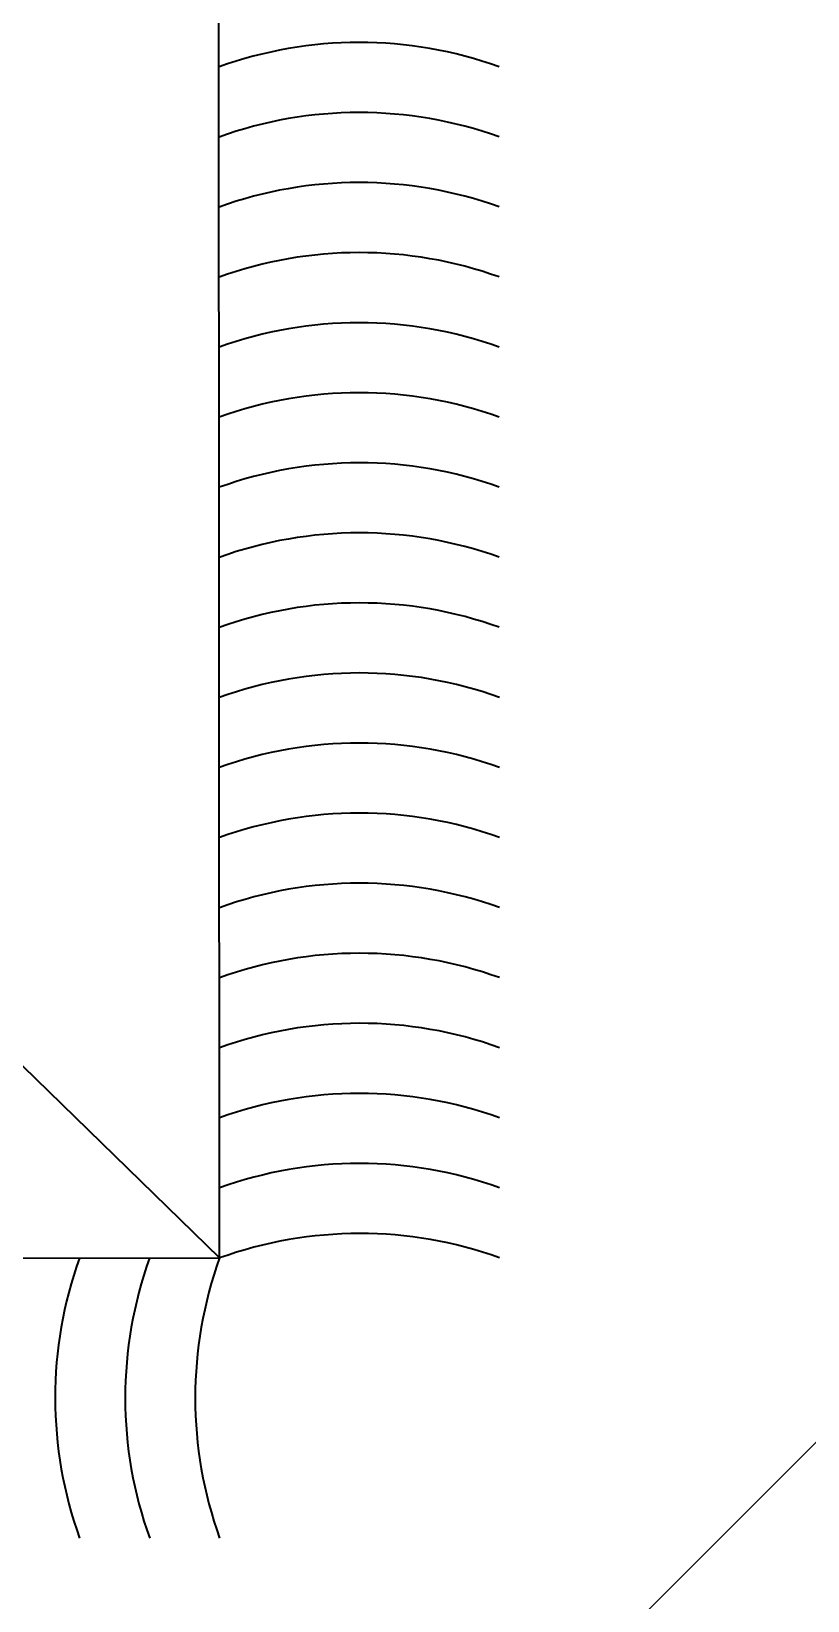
# Model space of a CAD drawing. Header units: millimetres. Extents: x -234375 to -184638, y -91483 to -70216.
# Drawn here: x -190663.4 to -190476.6, y -82023.2 to -81645.9 of the extents above; entities that cross this region are included whole.
import ezdxf

# ---------------------------------------------------------------- set-up
doc = ezdxf.new("R2010")
doc.units = ezdxf.units.MM
doc.header["$MEASUREMENT"] = 0
doc.linetypes.add('Hidden', pattern=[317.5, 211.666667, -105.833333])
doc.layers.add('New_Drawing & Figure_Pen_No__7', color=7, linetype='Continuous', lineweight=35)
doc.layers.add('New_Shell - Roof_Pen_No__1', color=7, linetype='Continuous', lineweight=13)
doc.layers.add('New_Shell - Roof', color=7, linetype='Continuous')

# ---------------------------------------------------------------- blocks, each defined once
blk = doc.blocks.new('Roof_1', base_point=(-201339.02, -70720.97))
at = {"layer": 'New_Shell - Roof_Pen_No__1', "color": 7, "linetype": 'Hidden', "lineweight": 13, "flags": 128}
blk.add_lwpolyline([(-192594.68, -84103.03), (-186597.45, -78112.02)], dxfattribs=at)

msp = doc.modelspace()

# ---------------------------------------------------------------- linework, layer by layer
at = {"layer": 'New_Drawing & Figure_Pen_No__7', "color": 7, "linetype": 'Continuous', "lineweight": 35}
for p, q in [((-190618.14, -81940.86), (-190618.43, -81267)), ((-190618.14, -81940.86), (-190618.43, -81267)), ((-190618.14, -81940.86), (-190618.43, -81267)), ((-190618.14, -81940.86), (-190618.43, -81267)), ((-190618.14, -81940.86), (-190618.43, -81267)), ((-190618.14, -81940.86), (-190618.43, -81267)), ((-190618.14, -81940.86), (-190618.43, -81267)), ((-190618.14, -81940.86), (-190618.43, -81267)), ((-190618.14, -81940.86), (-190618.43, -81267)), ((-190618.14, -81940.86), (-190618.43, -81267)), ((-190618.14, -81940.86), (-190618.43, -81267)), ((-190618.14, -81940.86), (-190618.43, -81267)), ((-190618.14, -81940.86), (-190618.43, -81267)), ((-190618.14, -81940.86), (-190618.43, -81267)), ((-190618.14, -81940.86), (-190618.43, -81267)), ((-190618.14, -81940.86), (-190618.43, -81267)), ((-190618.14, -81940.86), (-190618.43, -81267)), ((-190618.14, -81940.86), (-190618.43, -81267)), ((-190618.14, -81940.86), (-190618.43, -81267)), ((-190618.14, -81940.86), (-190618.43, -81267)), ((-190618.14, -81940.86), (-190618.43, -81267)), ((-190618.14, -81940.86), (-190618.43, -81267)), ((-190618.14, -81940.86), (-190618.43, -81267)), ((-190618.14, -81940.86), (-190618.43, -81267)), ((-190618.14, -81940.86), (-190618.43, -81267)), ((-190618.14, -81940.86), (-190618.43, -81267)), ((-190618.14, -81940.86), (-190618.43, -81267)), ((-190618.14, -81940.86), (-190618.43, -81267)), ((-190618.14, -81940.86), (-190618.43, -81267)), ((-190618.14, -81940.86), (-190618.43, -81267)), ((-190618.14, -81940.86), (-190618.43, -81267)), ((-190618.14, -81940.86), (-190618.43, -81267)), ((-190618.14, -81940.86), (-190618.43, -81267)), ((-190618.14, -81940.86), (-190618.43, -81267)), ((-190618.14, -81940.86), (-190618.43, -81267)), ((-190618.14, -81940.86), (-190618.43, -81267)), ((-190618.14, -81940.86), (-190618.43, -81267)), ((-190618.14, -81940.86), (-190618.43, -81267)), ((-190618.14, -81940.86), (-190618.43, -81267)), ((-190618.14, -81940.86), (-190618.43, -81267)), ((-190618.14, -81940.86), (-190618.43, -81267)), ((-190618.14, -81940.86), (-190618.43, -81267)), ((-190618.14, -81940.86), (-190618.43, -81267)), ((-190618.14, -81940.86), (-190618.43, -81267)), ((-190618.14, -81940.86), (-190618.43, -81267)), ((-190618.14, -81940.86), (-190618.43, -81267)), ((-190618.14, -81940.86), (-190618.43, -81267)), ((-190618.14, -81940.86), (-190618.43, -81267)), ((-190618.14, -81940.86), (-190618.43, -81267)), ((-190618.14, -81940.86), (-190618.43, -81267)), ((-190618.14, -81940.86), (-190618.43, -81267)), ((-190618.14, -81940.86), (-190618.43, -81267)), ((-190618.14, -81940.86), (-190618.43, -81267)), ((-190618.14, -81940.86), (-190618.43, -81267)), ((-190618.14, -81940.86), (-190618.43, -81267)), ((-190618.14, -81940.86), (-190618.43, -81267)), ((-190618.14, -81940.86), (-190618.43, -81267)), ((-190618.14, -81940.86), (-190618.43, -81267)), ((-190618.14, -81940.86), (-190618.43, -81267)), ((-190618.14, -81940.86), (-190618.43, -81267)), ((-190618.14, -81940.86), (-190618.43, -81267)), ((-190618.14, -81940.86), (-190618.43, -81267)), ((-190814.66, -81749.42), (-190618.14, -81940.86)), ((-190814.66, -81749.42), (-190618.14, -81940.86)), ((-190814.66, -81749.42), (-190618.14, -81940.86)), ((-190814.66, -81749.42), (-190618.14, -81940.86)), ((-190814.66, -81749.42), (-190618.14, -81940.86)), ((-190814.66, -81749.42), (-190618.14, -81940.86)), ((-190814.66, -81749.42), (-190618.14, -81940.86)), ((-190814.66, -81749.42), (-190618.14, -81940.86)), ((-190814.66, -81749.42), (-190618.14, -81940.86)), ((-190814.66, -81749.42), (-190618.14, -81940.86)), ((-190814.66, -81749.42), (-190618.14, -81940.86)), ((-190814.66, -81749.42), (-190618.14, -81940.86)), ((-190814.66, -81749.42), (-190618.14, -81940.86)), ((-190814.66, -81749.42), (-190618.14, -81940.86)), ((-190814.66, -81749.42), (-190618.14, -81940.86)), ((-190814.66, -81749.42), (-190618.14, -81940.86)), ((-190814.66, -81749.42), (-190618.14, -81940.86)), ((-190814.66, -81749.42), (-190618.14, -81940.86)), ((-190814.66, -81749.42), (-190618.14, -81940.86)), ((-190814.66, -81749.42), (-190618.14, -81940.86)), ((-190814.66, -81749.42), (-190618.14, -81940.86)), ((-190814.66, -81749.42), (-190618.14, -81940.86)), ((-190814.66, -81749.42), (-190618.14, -81940.86)), ((-190814.66, -81749.42), (-190618.14, -81940.86)), ((-190814.66, -81749.42), (-190618.14, -81940.86)), ((-190814.66, -81749.42), (-190618.14, -81940.86)), ((-190814.66, -81749.42), (-190618.14, -81940.86)), ((-190814.66, -81749.42), (-190618.14, -81940.86)), ((-190814.66, -81749.42), (-190618.14, -81940.86)), ((-190814.66, -81749.42), (-190618.14, -81940.86)), ((-190814.66, -81749.42), (-190618.14, -81940.86)), ((-190814.66, -81749.42), (-190618.14, -81940.86)), ((-190814.66, -81749.42), (-190618.14, -81940.86)), ((-190814.66, -81749.42), (-190618.14, -81940.86)), ((-190814.66, -81749.42), (-190618.14, -81940.86)), ((-190814.66, -81749.42), (-190618.14, -81940.86)), ((-190814.66, -81749.42), (-190618.14, -81940.86)), ((-190814.66, -81749.42), (-190618.14, -81940.86)), ((-190814.66, -81749.42), (-190618.14, -81940.86)), ((-190814.66, -81749.42), (-190618.14, -81940.86)), ((-190814.66, -81749.42), (-190618.14, -81940.86)), ((-190814.66, -81749.42), (-190618.14, -81940.86)), ((-190814.66, -81749.42), (-190618.14, -81940.86)), ((-190814.66, -81749.42), (-190618.14, -81940.86)), ((-190814.66, -81749.42), (-190618.14, -81940.86)), ((-190814.66, -81749.42), (-190618.14, -81940.86)), ((-190814.66, -81749.42), (-190618.14, -81940.86)), ((-190814.66, -81749.42), (-190618.14, -81940.86)), ((-190814.66, -81749.42), (-190618.14, -81940.86)), ((-190814.66, -81749.42), (-190618.14, -81940.86)), ((-190814.66, -81749.42), (-190618.14, -81940.86)), ((-190814.66, -81749.42), (-190618.14, -81940.86)), ((-190814.66, -81749.42), (-190618.14, -81940.86)), ((-190814.66, -81749.42), (-190618.14, -81940.86)), ((-190814.66, -81749.42), (-190618.14, -81940.86)), ((-190814.66, -81749.42), (-190618.14, -81940.86)), ((-190814.66, -81749.42), (-190618.14, -81940.86)), ((-190814.66, -81749.42), (-190618.14, -81940.86)), ((-190814.66, -81749.42), (-190618.14, -81940.86)), ((-190814.66, -81749.42), (-190618.14, -81940.86)), ((-190814.66, -81749.42), (-190618.14, -81940.86)), ((-190814.66, -81749.42), (-190618.14, -81940.86)), ((-191292, -81941.15), (-190618.14, -81940.86)), ((-191292, -81941.15), (-190618.14, -81940.86)), ((-191292, -81941.15), (-190618.14, -81940.86)), ((-191292, -81941.15), (-190618.14, -81940.86)), ((-191292, -81941.15), (-190618.14, -81940.86)), ((-191292, -81941.15), (-190618.14, -81940.86)), ((-191292, -81941.15), (-190618.14, -81940.86)), ((-191292, -81941.15), (-190618.14, -81940.86)), ((-191292, -81941.15), (-190618.14, -81940.86)), ((-191292, -81941.15), (-190618.14, -81940.86)), ((-191292, -81941.15), (-190618.14, -81940.86)), ((-191292, -81941.15), (-190618.14, -81940.86)), ((-191292, -81941.15), (-190618.14, -81940.86)), ((-191292, -81941.15), (-190618.14, -81940.86)), ((-191292, -81941.15), (-190618.14, -81940.86)), ((-191292, -81941.15), (-190618.14, -81940.86)), ((-191292, -81941.15), (-190618.14, -81940.86)), ((-191292, -81941.15), (-190618.14, -81940.86)), ((-191292, -81941.15), (-190618.14, -81940.86)), ((-191292, -81941.15), (-190618.14, -81940.86)), ((-191292, -81941.15), (-190618.14, -81940.86)), ((-191292, -81941.15), (-190618.14, -81940.86)), ((-191292, -81941.15), (-190618.14, -81940.86)), ((-191292, -81941.15), (-190618.14, -81940.86)), ((-191292, -81941.15), (-190618.14, -81940.86)), ((-191292, -81941.15), (-190618.14, -81940.86)), ((-191292, -81941.15), (-190618.14, -81940.86)), ((-191292, -81941.15), (-190618.14, -81940.86)), ((-191292, -81941.15), (-190618.14, -81940.86)), ((-191292, -81941.15), (-190618.14, -81940.86)), ((-191292, -81941.15), (-190618.14, -81940.86)), ((-191292, -81941.15), (-190618.14, -81940.86)), ((-191292, -81941.15), (-190618.14, -81940.86)), ((-191292, -81941.15), (-190618.14, -81940.86)), ((-191292, -81941.15), (-190618.14, -81940.86)), ((-191292, -81941.15), (-190618.14, -81940.86)), ((-191292, -81941.15), (-190618.14, -81940.86)), ((-191292, -81941.15), (-190618.14, -81940.86)), ((-191292, -81941.15), (-190618.14, -81940.86)), ((-191292, -81941.15), (-190618.14, -81940.86)), ((-191292, -81941.15), (-190618.14, -81940.86)), ((-191292, -81941.15), (-190618.14, -81940.86)), ((-191292, -81941.15), (-190618.14, -81940.86)), ((-191292, -81941.15), (-190618.14, -81940.86)), ((-191292, -81941.15), (-190618.14, -81940.86)), ((-191292, -81941.15), (-190618.14, -81940.86)), ((-191292, -81941.15), (-190618.14, -81940.86)), ((-191292, -81941.15), (-190618.14, -81940.86)), ((-191292, -81941.15), (-190618.14, -81940.86)), ((-191292, -81941.15), (-190618.14, -81940.86)), ((-191292, -81941.15), (-190618.14, -81940.86)), ((-191292, -81941.15), (-190618.14, -81940.86)), ((-191292, -81941.15), (-190618.14, -81940.86)), ((-191292, -81941.15), (-190618.14, -81940.86)), ((-191292, -81941.15), (-190618.14, -81940.86)), ((-191292, -81941.15), (-190618.14, -81940.86)), ((-191292, -81941.15), (-190618.14, -81940.86)), ((-191292, -81941.15), (-190618.14, -81940.86)), ((-191292, -81941.15), (-190618.14, -81940.86)), ((-191292, -81941.15), (-190618.14, -81940.86)), ((-191292, -81941.15), (-190618.14, -81940.86)), ((-191292, -81941.15), (-190618.14, -81940.86))]:
    msp.add_line(p, q, dxfattribs=at)
for centre, start, end in [((-190584.53, -81748.06), 70.2284, 109.8207), ((-190584.52, -81764.91), 70.2284, 109.8207), ((-190584.51, -81781.75), 70.2284, 109.8207), ((-190584.51, -81798.6), 70.2284, 109.8207), ((-190584.5, -81815.45), 70.2284, 109.8207), ((-190584.49, -81832.29), 70.2284, 109.8207), ((-190584.48, -81849.14), 70.2284, 109.8207), ((-190584.48, -81865.99), 70.2284, 109.8207), ((-190584.47, -81882.83), 70.2284, 109.8207), ((-190584.47, -81882.83), 70.2284, 109.8207), ((-190584.47, -81882.83), 70.2284, 109.8207), ((-190584.47, -81882.83), 70.2284, 109.8207), ((-190584.47, -81882.83), 70.2284, 109.8207), ((-190584.47, -81882.83), 70.2284, 109.8207), ((-190584.47, -81882.83), 70.2284, 109.8207), ((-190584.47, -81882.83), 70.2284, 109.8207), ((-190584.47, -81882.83), 70.2284, 109.8207), ((-190584.47, -81882.83), 70.2284, 109.8207), ((-190584.47, -81882.83), 70.2284, 109.8207), ((-190584.47, -81882.83), 70.2284, 109.8207), ((-190584.47, -81882.83), 70.2284, 109.8207), ((-190584.47, -81882.83), 70.2284, 109.8207), ((-190584.47, -81882.83), 70.2284, 109.8207), ((-190584.47, -81882.83), 70.2284, 109.8207), ((-190584.47, -81882.83), 70.2284, 109.8207), ((-190584.47, -81882.83), 70.2284, 109.8207), ((-190584.47, -81882.83), 70.2284, 109.8207), ((-190584.47, -81882.83), 70.2284, 109.8207), ((-190584.47, -81882.83), 70.2284, 109.8207), ((-190584.47, -81882.83), 70.2284, 109.8207), ((-190584.47, -81882.83), 70.2284, 109.8207), ((-190584.47, -81882.83), 70.2284, 109.8207), ((-190584.47, -81882.83), 70.2284, 109.8207), ((-190584.47, -81882.83), 70.2284, 109.8207), ((-190584.47, -81882.83), 70.2284, 109.8207), ((-190584.47, -81882.83), 70.2284, 109.8207), ((-190584.47, -81882.83), 70.2284, 109.8207), ((-190584.47, -81882.83), 70.2284, 109.8207), ((-190584.47, -81882.83), 70.2284, 109.8207), ((-190584.47, -81882.83), 70.2284, 109.8207), ((-190584.47, -81882.83), 70.2284, 109.8207), ((-190584.47, -81882.83), 70.2284, 109.8207), ((-190584.47, -81882.83), 70.2284, 109.8207), ((-190584.47, -81882.83), 70.2284, 109.8207), ((-190584.47, -81882.83), 70.2284, 109.8207), ((-190584.47, -81882.83), 70.2284, 109.8207), ((-190584.47, -81882.83), 70.2284, 109.8207), ((-190584.47, -81882.83), 70.2284, 109.8207), ((-190584.47, -81882.83), 70.2284, 109.8207), ((-190584.47, -81882.83), 70.2284, 109.8207), ((-190584.47, -81882.83), 70.2284, 109.8207), ((-190584.47, -81882.83), 70.2284, 109.8207), ((-190584.47, -81882.83), 70.2284, 109.8207), ((-190584.47, -81882.83), 70.2284, 109.8207), ((-190584.47, -81882.83), 70.2284, 109.8207), ((-190584.47, -81882.83), 70.2284, 109.8207), ((-190584.47, -81882.83), 70.2284, 109.8207), ((-190584.47, -81882.83), 70.2284, 109.8207), ((-190584.47, -81882.83), 70.2284, 109.8207), ((-190584.47, -81882.83), 70.2284, 109.8207), ((-190584.47, -81882.83), 70.2284, 109.8207), ((-190584.47, -81882.83), 70.2284, 109.8207), ((-190584.47, -81882.83), 70.2284, 109.8207), ((-190584.47, -81882.83), 70.2284, 109.8207), ((-190584.47, -81882.83), 70.2284, 109.8207), ((-190584.47, -81882.83), 70.2284, 109.8207), ((-190584.47, -81882.83), 70.2284, 109.8207), ((-190584.47, -81882.83), 70.2284, 109.8207), ((-190584.47, -81882.83), 70.2284, 109.8207), ((-190584.47, -81882.83), 70.2284, 109.8207), ((-190584.46, -81899.68), 70.2284, 109.8207), ((-190584.46, -81899.68), 70.2284, 109.8207), ((-190584.46, -81899.68), 70.2284, 109.8207), ((-190584.46, -81899.68), 70.2284, 109.8207), ((-190584.46, -81899.68), 70.2284, 109.8207), ((-190584.46, -81899.68), 70.2284, 109.8207), ((-190584.46, -81899.68), 70.2284, 109.8207), ((-190584.46, -81899.68), 70.2284, 109.8207), ((-190584.46, -81899.68), 70.2284, 109.8207), ((-190584.46, -81899.68), 70.2284, 109.8207), ((-190584.46, -81899.68), 70.2284, 109.8207), ((-190584.46, -81899.68), 70.2284, 109.8207), ((-190584.46, -81899.68), 70.2284, 109.8207), ((-190584.46, -81899.68), 70.2284, 109.8207), ((-190584.46, -81899.68), 70.2284, 109.8207), ((-190584.46, -81899.68), 70.2284, 109.8207), ((-190584.46, -81899.68), 70.2284, 109.8207), ((-190584.46, -81899.68), 70.2284, 109.8207), ((-190584.46, -81899.68), 70.2284, 109.8207), ((-190584.46, -81899.68), 70.2284, 109.8207), ((-190584.46, -81899.68), 70.2284, 109.8207), ((-190584.46, -81899.68), 70.2284, 109.8207), ((-190584.46, -81899.68), 70.2284, 109.8207), ((-190584.46, -81899.68), 70.2284, 109.8207), ((-190584.46, -81899.68), 70.2284, 109.8207), ((-190584.46, -81899.68), 70.2284, 109.8207), ((-190584.46, -81899.68), 70.2284, 109.8207), ((-190584.46, -81899.68), 70.2284, 109.8207), ((-190584.46, -81899.68), 70.2284, 109.8207), ((-190584.46, -81899.68), 70.2284, 109.8207), ((-190584.46, -81899.68), 70.2284, 109.8207), ((-190584.46, -81899.68), 70.2284, 109.8207), ((-190584.46, -81899.68), 70.2284, 109.8207), ((-190584.46, -81899.68), 70.2284, 109.8207), ((-190584.46, -81899.68), 70.2284, 109.8207), ((-190584.46, -81899.68), 70.2284, 109.8207), ((-190584.46, -81899.68), 70.2284, 109.8207), ((-190584.46, -81899.68), 70.2284, 109.8207), ((-190584.46, -81899.68), 70.2284, 109.8207), ((-190584.46, -81899.68), 70.2284, 109.8207), ((-190584.46, -81899.68), 70.2284, 109.8207), ((-190584.46, -81899.68), 70.2284, 109.8207), ((-190584.46, -81899.68), 70.2284, 109.8207), ((-190584.46, -81899.68), 70.2284, 109.8207), ((-190584.46, -81899.68), 70.2284, 109.8207), ((-190584.46, -81899.68), 70.2284, 109.8207), ((-190584.46, -81899.68), 70.2284, 109.8207), ((-190584.46, -81899.68), 70.2284, 109.8207), ((-190584.46, -81899.68), 70.2284, 109.8207), ((-190584.46, -81899.68), 70.2284, 109.8207), ((-190584.46, -81899.68), 70.2284, 109.8207), ((-190584.46, -81899.68), 70.2284, 109.8207), ((-190584.46, -81899.68), 70.2284, 109.8207), ((-190584.46, -81899.68), 70.2284, 109.8207), ((-190584.46, -81899.68), 70.2284, 109.8207), ((-190584.46, -81899.68), 70.2284, 109.8207), ((-190584.46, -81899.68), 70.2284, 109.8207), ((-190584.46, -81899.68), 70.2284, 109.8207), ((-190584.46, -81899.68), 70.2284, 109.8207), ((-190584.46, -81899.68), 70.2284, 109.8207), ((-190584.46, -81899.68), 70.2284, 109.8207), ((-190584.46, -81899.68), 70.2284, 109.8207), ((-190584.46, -81916.53), 70.2284, 109.8207), ((-190584.46, -81916.53), 70.2284, 109.8207), ((-190584.46, -81916.53), 70.2284, 109.8207), ((-190584.46, -81916.53), 70.2284, 109.8207), ((-190584.46, -81916.53), 70.2284, 109.8207), ((-190584.46, -81916.53), 70.2284, 109.8207), ((-190584.46, -81916.53), 70.2284, 109.8207), ((-190584.46, -81916.53), 70.2284, 109.8207), ((-190584.46, -81916.53), 70.2284, 109.8207), ((-190584.46, -81916.53), 70.2284, 109.8207), ((-190584.46, -81916.53), 70.2284, 109.8207), ((-190584.46, -81916.53), 70.2284, 109.8207), ((-190584.46, -81916.53), 70.2284, 109.8207), ((-190584.46, -81916.53), 70.2284, 109.8207), ((-190584.46, -81916.53), 70.2284, 109.8207), ((-190584.46, -81916.53), 70.2284, 109.8207), ((-190584.46, -81916.53), 70.2284, 109.8207), ((-190584.46, -81916.53), 70.2284, 109.8207), ((-190584.46, -81916.53), 70.2284, 109.8207), ((-190584.46, -81916.53), 70.2284, 109.8207), ((-190584.46, -81916.53), 70.2284, 109.8207), ((-190584.46, -81916.53), 70.2284, 109.8207), ((-190584.46, -81916.53), 70.2284, 109.8207), ((-190584.46, -81916.53), 70.2284, 109.8207), ((-190584.46, -81916.53), 70.2284, 109.8207), ((-190584.46, -81916.53), 70.2284, 109.8207), ((-190584.46, -81916.53), 70.2284, 109.8207), ((-190584.46, -81916.53), 70.2284, 109.8207), ((-190584.46, -81916.53), 70.2284, 109.8207), ((-190584.46, -81916.53), 70.2284, 109.8207), ((-190584.46, -81916.53), 70.2284, 109.8207), ((-190584.46, -81916.53), 70.2284, 109.8207), ((-190584.46, -81916.53), 70.2284, 109.8207), ((-190584.46, -81916.53), 70.2284, 109.8207), ((-190584.46, -81916.53), 70.2284, 109.8207), ((-190584.46, -81916.53), 70.2284, 109.8207), ((-190584.46, -81916.53), 70.2284, 109.8207), ((-190584.46, -81916.53), 70.2284, 109.8207), ((-190584.46, -81916.53), 70.2284, 109.8207), ((-190584.46, -81916.53), 70.2284, 109.8207), ((-190584.46, -81916.53), 70.2284, 109.8207), ((-190584.46, -81916.53), 70.2284, 109.8207), ((-190584.46, -81916.53), 70.2284, 109.8207), ((-190584.46, -81916.53), 70.2284, 109.8207), ((-190584.46, -81916.53), 70.2284, 109.8207), ((-190584.46, -81916.53), 70.2284, 109.8207), ((-190584.46, -81916.53), 70.2284, 109.8207), ((-190584.46, -81916.53), 70.2284, 109.8207), ((-190584.46, -81916.53), 70.2284, 109.8207), ((-190584.46, -81916.53), 70.2284, 109.8207), ((-190584.46, -81916.53), 70.2284, 109.8207), ((-190584.46, -81916.53), 70.2284, 109.8207), ((-190584.46, -81916.53), 70.2284, 109.8207), ((-190584.46, -81916.53), 70.2284, 109.8207), ((-190584.46, -81916.53), 70.2284, 109.8207), ((-190584.46, -81916.53), 70.2284, 109.8207), ((-190584.46, -81916.53), 70.2284, 109.8207), ((-190584.46, -81916.53), 70.2284, 109.8207), ((-190584.46, -81916.53), 70.2284, 109.8207), ((-190584.46, -81916.53), 70.2284, 109.8207), ((-190584.46, -81916.53), 70.2284, 109.8207), ((-190584.46, -81916.53), 70.2284, 109.8207), ((-190584.45, -81933.37), 70.2284, 109.8207), ((-190584.45, -81933.37), 70.2284, 109.8207), ((-190584.45, -81933.37), 70.2284, 109.8207), ((-190584.45, -81933.37), 70.2284, 109.8207), ((-190584.45, -81933.37), 70.2284, 109.8207), ((-190584.45, -81933.37), 70.2284, 109.8207), ((-190584.45, -81933.37), 70.2284, 109.8207), ((-190584.45, -81933.37), 70.2284, 109.8207), ((-190584.45, -81933.37), 70.2284, 109.8207), ((-190584.45, -81933.37), 70.2284, 109.8207), ((-190584.45, -81933.37), 70.2284, 109.8207), ((-190584.45, -81933.37), 70.2284, 109.8207), ((-190584.45, -81933.37), 70.2284, 109.8207), ((-190584.45, -81933.37), 70.2284, 109.8207), ((-190584.45, -81933.37), 70.2284, 109.8207), ((-190584.45, -81933.37), 70.2284, 109.8207), ((-190584.45, -81933.37), 70.2284, 109.8207), ((-190584.45, -81933.37), 70.2284, 109.8207), ((-190584.45, -81933.37), 70.2284, 109.8207), ((-190584.45, -81933.37), 70.2284, 109.8207), ((-190584.45, -81933.37), 70.2284, 109.8207), ((-190584.45, -81933.37), 70.2284, 109.8207), ((-190584.45, -81933.37), 70.2284, 109.8207), ((-190584.45, -81933.37), 70.2284, 109.8207), ((-190584.45, -81933.37), 70.2284, 109.8207), ((-190584.45, -81933.37), 70.2284, 109.8207), ((-190584.45, -81933.37), 70.2284, 109.8207), ((-190584.45, -81933.37), 70.2284, 109.8207), ((-190584.45, -81933.37), 70.2284, 109.8207), ((-190584.45, -81933.37), 70.2284, 109.8207), ((-190584.45, -81933.37), 70.2284, 109.8207), ((-190584.45, -81933.37), 70.2284, 109.8207), ((-190584.45, -81933.37), 70.2284, 109.8207), ((-190584.45, -81933.37), 70.2284, 109.8207), ((-190584.45, -81933.37), 70.2284, 109.8207), ((-190584.45, -81933.37), 70.2284, 109.8207), ((-190584.45, -81933.37), 70.2284, 109.8207), ((-190584.45, -81933.37), 70.2284, 109.8207), ((-190584.45, -81933.37), 70.2284, 109.8207), ((-190584.45, -81933.37), 70.2284, 109.8207), ((-190584.45, -81933.37), 70.2284, 109.8207), ((-190584.45, -81933.37), 70.2284, 109.8207), ((-190584.45, -81933.37), 70.2284, 109.8207), ((-190584.45, -81933.37), 70.2284, 109.8207), ((-190584.45, -81933.37), 70.2284, 109.8207), ((-190584.45, -81933.37), 70.2284, 109.8207), ((-190584.45, -81933.37), 70.2284, 109.8207), ((-190584.45, -81933.37), 70.2284, 109.8207), ((-190584.45, -81933.37), 70.2284, 109.8207), ((-190584.45, -81933.37), 70.2284, 109.8207), ((-190584.45, -81933.37), 70.2284, 109.8207), ((-190584.45, -81933.37), 70.2284, 109.8207), ((-190584.45, -81933.37), 70.2284, 109.8207), ((-190584.45, -81933.37), 70.2284, 109.8207), ((-190584.45, -81933.37), 70.2284, 109.8207), ((-190584.45, -81933.37), 70.2284, 109.8207), ((-190584.45, -81933.37), 70.2284, 109.8207), ((-190584.45, -81933.37), 70.2284, 109.8207), ((-190584.45, -81933.37), 70.2284, 109.8207), ((-190584.45, -81933.37), 70.2284, 109.8207), ((-190584.45, -81933.37), 70.2284, 109.8207), ((-190584.45, -81933.37), 70.2284, 109.8207), ((-190584.44, -81950.22), 70.2284, 109.8207), ((-190584.44, -81950.22), 70.2284, 109.8207), ((-190584.44, -81950.22), 70.2284, 109.8207), ((-190584.44, -81950.22), 70.2284, 109.8207), ((-190584.44, -81950.22), 70.2284, 109.8207), ((-190584.44, -81950.22), 70.2284, 109.8207), ((-190584.44, -81950.22), 70.2284, 109.8207), ((-190584.44, -81950.22), 70.2284, 109.8207), ((-190584.44, -81950.22), 70.2284, 109.8207), ((-190584.44, -81950.22), 70.2284, 109.8207), ((-190584.44, -81950.22), 70.2284, 109.8207), ((-190584.44, -81950.22), 70.2284, 109.8207), ((-190584.44, -81950.22), 70.2284, 109.8207), ((-190584.44, -81950.22), 70.2284, 109.8207), ((-190584.44, -81950.22), 70.2284, 109.8207), ((-190584.44, -81950.22), 70.2284, 109.8207), ((-190584.44, -81950.22), 70.2284, 109.8207), ((-190584.44, -81950.22), 70.2284, 109.8207), ((-190584.44, -81950.22), 70.2284, 109.8207), ((-190584.44, -81950.22), 70.2284, 109.8207), ((-190584.44, -81950.22), 70.2284, 109.8207), ((-190584.44, -81950.22), 70.2284, 109.8207), ((-190584.44, -81950.22), 70.2284, 109.8207), ((-190584.44, -81950.22), 70.2284, 109.8207), ((-190584.44, -81950.22), 70.2284, 109.8207), ((-190584.44, -81950.22), 70.2284, 109.8207), ((-190584.44, -81950.22), 70.2284, 109.8207), ((-190584.44, -81950.22), 70.2284, 109.8207), ((-190584.44, -81950.22), 70.2284, 109.8207), ((-190584.44, -81950.22), 70.2284, 109.8207), ((-190584.44, -81950.22), 70.2284, 109.8207), ((-190584.44, -81950.22), 70.2284, 109.8207), ((-190584.44, -81950.22), 70.2284, 109.8207), ((-190584.44, -81950.22), 70.2284, 109.8207), ((-190584.44, -81950.22), 70.2284, 109.8207), ((-190584.44, -81950.22), 70.2284, 109.8207), ((-190584.44, -81950.22), 70.2284, 109.8207), ((-190584.44, -81950.22), 70.2284, 109.8207), ((-190584.44, -81950.22), 70.2284, 109.8207), ((-190584.44, -81950.22), 70.2284, 109.8207), ((-190584.44, -81950.22), 70.2284, 109.8207), ((-190584.44, -81950.22), 70.2284, 109.8207), ((-190584.44, -81950.22), 70.2284, 109.8207), ((-190584.44, -81950.22), 70.2284, 109.8207), ((-190584.44, -81950.22), 70.2284, 109.8207), ((-190584.44, -81950.22), 70.2284, 109.8207), ((-190584.44, -81950.22), 70.2284, 109.8207), ((-190584.44, -81950.22), 70.2284, 109.8207), ((-190584.44, -81950.22), 70.2284, 109.8207), ((-190584.44, -81950.22), 70.2284, 109.8207), ((-190584.44, -81950.22), 70.2284, 109.8207), ((-190584.44, -81950.22), 70.2284, 109.8207), ((-190584.44, -81950.22), 70.2284, 109.8207), ((-190584.44, -81950.22), 70.2284, 109.8207), ((-190584.44, -81950.22), 70.2284, 109.8207), ((-190584.44, -81950.22), 70.2284, 109.8207), ((-190584.44, -81950.22), 70.2284, 109.8207), ((-190584.44, -81950.22), 70.2284, 109.8207), ((-190584.44, -81950.22), 70.2284, 109.8207), ((-190584.44, -81950.22), 70.2284, 109.8207), ((-190584.44, -81950.22), 70.2284, 109.8207), ((-190584.44, -81950.22), 70.2284, 109.8207), ((-190584.43, -81967.07), 70.2284, 109.8207), ((-190584.43, -81967.07), 70.2284, 109.8207), ((-190584.43, -81967.07), 70.2284, 109.8207), ((-190584.43, -81967.07), 70.2284, 109.8207), ((-190584.43, -81967.07), 70.2284, 109.8207), ((-190584.43, -81967.07), 70.2284, 109.8207), ((-190584.43, -81967.07), 70.2284, 109.8207), ((-190584.43, -81967.07), 70.2284, 109.8207), ((-190584.43, -81967.07), 70.2284, 109.8207), ((-190584.43, -81967.07), 70.2284, 109.8207), ((-190584.43, -81967.07), 70.2284, 109.8207), ((-190584.43, -81967.07), 70.2284, 109.8207), ((-190584.43, -81967.07), 70.2284, 109.8207), ((-190584.43, -81967.07), 70.2284, 109.8207), ((-190584.43, -81967.07), 70.2284, 109.8207), ((-190584.43, -81967.07), 70.2284, 109.8207), ((-190584.43, -81967.07), 70.2284, 109.8207), ((-190584.43, -81967.07), 70.2284, 109.8207), ((-190584.43, -81967.07), 70.2284, 109.8207), ((-190584.43, -81967.07), 70.2284, 109.8207), ((-190584.43, -81967.07), 70.2284, 109.8207), ((-190584.43, -81967.07), 70.2284, 109.8207), ((-190584.43, -81967.07), 70.2284, 109.8207), ((-190584.43, -81967.07), 70.2284, 109.8207), ((-190584.43, -81967.07), 70.2284, 109.8207), ((-190584.43, -81967.07), 70.2284, 109.8207), ((-190584.43, -81967.07), 70.2284, 109.8207), ((-190584.43, -81967.07), 70.2284, 109.8207), ((-190584.43, -81967.07), 70.2284, 109.8207), ((-190584.43, -81967.07), 70.2284, 109.8207), ((-190584.43, -81967.07), 70.2284, 109.8207), ((-190584.43, -81967.07), 70.2284, 109.8207), ((-190584.43, -81967.07), 70.2284, 109.8207), ((-190584.43, -81967.07), 70.2284, 109.8207), ((-190584.43, -81967.07), 70.2284, 109.8207), ((-190584.43, -81967.07), 70.2284, 109.8207), ((-190584.43, -81967.07), 70.2284, 109.8207), ((-190584.43, -81967.07), 70.2284, 109.8207), ((-190584.43, -81967.07), 70.2284, 109.8207), ((-190584.43, -81967.07), 70.2284, 109.8207), ((-190584.43, -81967.07), 70.2284, 109.8207), ((-190584.43, -81967.07), 70.2284, 109.8207), ((-190584.43, -81967.07), 70.2284, 109.8207), ((-190584.43, -81967.07), 70.2284, 109.8207), ((-190584.43, -81967.07), 70.2284, 109.8207), ((-190584.43, -81967.07), 70.2284, 109.8207), ((-190584.43, -81967.07), 70.2284, 109.8207), ((-190584.43, -81967.07), 70.2284, 109.8207), ((-190584.43, -81967.07), 70.2284, 109.8207), ((-190584.43, -81967.07), 70.2284, 109.8207), ((-190584.43, -81967.07), 70.2284, 109.8207), ((-190584.43, -81967.07), 70.2284, 109.8207), ((-190584.43, -81967.07), 70.2284, 109.8207), ((-190584.43, -81967.07), 70.2284, 109.8207), ((-190584.43, -81967.07), 70.2284, 109.8207), ((-190584.43, -81967.07), 70.2284, 109.8207), ((-190584.43, -81967.07), 70.2284, 109.8207), ((-190584.43, -81967.07), 70.2284, 109.8207), ((-190584.43, -81967.07), 70.2284, 109.8207), ((-190584.43, -81967.07), 70.2284, 109.8207), ((-190584.43, -81967.07), 70.2284, 109.8207), ((-190584.43, -81967.07), 70.2284, 109.8207), ((-190584.43, -81983.91), 70.2284, 109.8207), ((-190584.43, -81983.91), 70.2284, 109.8207), ((-190584.43, -81983.91), 70.2284, 109.8207), ((-190584.43, -81983.91), 70.2284, 109.8207), ((-190584.43, -81983.91), 70.2284, 109.8207), ((-190584.43, -81983.91), 70.2284, 109.8207), ((-190584.43, -81983.91), 70.2284, 109.8207), ((-190584.43, -81983.91), 70.2284, 109.8207), ((-190584.43, -81983.91), 70.2284, 109.8207), ((-190584.43, -81983.91), 70.2284, 109.8207), ((-190584.43, -81983.91), 70.2284, 109.8207), ((-190584.43, -81983.91), 70.2284, 109.8207), ((-190584.43, -81983.91), 70.2284, 109.8207), ((-190584.43, -81983.91), 70.2284, 109.8207), ((-190584.43, -81983.91), 70.2284, 109.8207), ((-190584.43, -81983.91), 70.2284, 109.8207), ((-190584.43, -81983.91), 70.2284, 109.8207), ((-190584.43, -81983.91), 70.2284, 109.8207), ((-190584.43, -81983.91), 70.2284, 109.8207), ((-190584.43, -81983.91), 70.2284, 109.8207), ((-190584.43, -81983.91), 70.2284, 109.8207), ((-190584.43, -81983.91), 70.2284, 109.8207), ((-190584.43, -81983.91), 70.2284, 109.8207), ((-190584.43, -81983.91), 70.2284, 109.8207), ((-190584.43, -81983.91), 70.2284, 109.8207), ((-190584.43, -81983.91), 70.2284, 109.8207), ((-190584.43, -81983.91), 70.2284, 109.8207), ((-190584.43, -81983.91), 70.2284, 109.8207), ((-190584.43, -81983.91), 70.2284, 109.8207), ((-190584.43, -81983.91), 70.2284, 109.8207), ((-190584.43, -81983.91), 70.2284, 109.8207), ((-190584.43, -81983.91), 70.2284, 109.8207), ((-190584.43, -81983.91), 70.2284, 109.8207), ((-190584.43, -81983.91), 70.2284, 109.8207), ((-190584.43, -81983.91), 70.2284, 109.8207), ((-190584.43, -81983.91), 70.2284, 109.8207), ((-190584.43, -81983.91), 70.2284, 109.8207), ((-190584.43, -81983.91), 70.2284, 109.8207), ((-190584.43, -81983.91), 70.2284, 109.8207), ((-190584.43, -81983.91), 70.2284, 109.8207), ((-190584.43, -81983.91), 70.2284, 109.8207), ((-190584.43, -81983.91), 70.2284, 109.8207), ((-190584.43, -81983.91), 70.2284, 109.8207), ((-190584.43, -81983.91), 70.2284, 109.8207), ((-190584.43, -81983.91), 70.2284, 109.8207), ((-190584.43, -81983.91), 70.2284, 109.8207), ((-190584.43, -81983.91), 70.2284, 109.8207), ((-190584.43, -81983.91), 70.2284, 109.8207), ((-190584.43, -81983.91), 70.2284, 109.8207), ((-190584.43, -81983.91), 70.2284, 109.8207), ((-190584.43, -81983.91), 70.2284, 109.8207), ((-190584.43, -81983.91), 70.2284, 109.8207), ((-190584.43, -81983.91), 70.2284, 109.8207), ((-190584.43, -81983.91), 70.2284, 109.8207), ((-190584.43, -81983.91), 70.2284, 109.8207), ((-190584.43, -81983.91), 70.2284, 109.8207), ((-190584.43, -81983.91), 70.2284, 109.8207), ((-190584.43, -81983.91), 70.2284, 109.8207), ((-190584.43, -81983.91), 70.2284, 109.8207), ((-190584.43, -81983.91), 70.2284, 109.8207), ((-190584.43, -81983.91), 70.2284, 109.8207), ((-190584.43, -81983.91), 70.2284, 109.8207), ((-190584.42, -82000.76), 70.2284, 109.8207), ((-190584.42, -82000.76), 70.2284, 109.8207), ((-190584.42, -82000.76), 70.2284, 109.8207), ((-190584.42, -82000.76), 70.2284, 109.8207), ((-190584.42, -82000.76), 70.2284, 109.8207), ((-190584.42, -82000.76), 70.2284, 109.8207), ((-190584.42, -82000.76), 70.2284, 109.8207), ((-190584.42, -82000.76), 70.2284, 109.8207), ((-190584.42, -82000.76), 70.2284, 109.8207), ((-190584.42, -82000.76), 70.2284, 109.8207), ((-190584.42, -82000.76), 70.2284, 109.8207), ((-190584.42, -82000.76), 70.2284, 109.8207), ((-190584.42, -82000.76), 70.2284, 109.8207), ((-190584.42, -82000.76), 70.2284, 109.8207), ((-190584.42, -82000.76), 70.2284, 109.8207), ((-190584.42, -82000.76), 70.2284, 109.8207), ((-190584.42, -82000.76), 70.2284, 109.8207), ((-190584.42, -82000.76), 70.2284, 109.8207), ((-190584.42, -82000.76), 70.2284, 109.8207), ((-190584.42, -82000.76), 70.2284, 109.8207), ((-190584.42, -82000.76), 70.2284, 109.8207), ((-190584.42, -82000.76), 70.2284, 109.8207), ((-190584.42, -82000.76), 70.2284, 109.8207), ((-190584.42, -82000.76), 70.2284, 109.8207), ((-190584.42, -82000.76), 70.2284, 109.8207), ((-190584.42, -82000.76), 70.2284, 109.8207), ((-190584.42, -82000.76), 70.2284, 109.8207), ((-190584.42, -82000.76), 70.2284, 109.8207), ((-190584.42, -82000.76), 70.2284, 109.8207), ((-190584.42, -82000.76), 70.2284, 109.8207), ((-190584.42, -82000.76), 70.2284, 109.8207), ((-190584.42, -82000.76), 70.2284, 109.8207), ((-190584.42, -82000.76), 70.2284, 109.8207), ((-190584.42, -82000.76), 70.2284, 109.8207), ((-190584.42, -82000.76), 70.2284, 109.8207), ((-190584.42, -82000.76), 70.2284, 109.8207), ((-190584.42, -82000.76), 70.2284, 109.8207), ((-190584.42, -82000.76), 70.2284, 109.8207), ((-190584.42, -82000.76), 70.2284, 109.8207), ((-190584.42, -82000.76), 70.2284, 109.8207), ((-190584.42, -82000.76), 70.2284, 109.8207), ((-190584.42, -82000.76), 70.2284, 109.8207), ((-190584.42, -82000.76), 70.2284, 109.8207), ((-190584.42, -82000.76), 70.2284, 109.8207), ((-190584.42, -82000.76), 70.2284, 109.8207), ((-190584.42, -82000.76), 70.2284, 109.8207), ((-190584.42, -82000.76), 70.2284, 109.8207), ((-190584.42, -82000.76), 70.2284, 109.8207), ((-190584.42, -82000.76), 70.2284, 109.8207), ((-190584.42, -82000.76), 70.2284, 109.8207), ((-190584.42, -82000.76), 70.2284, 109.8207), ((-190584.42, -82000.76), 70.2284, 109.8207), ((-190584.42, -82000.76), 70.2284, 109.8207), ((-190584.42, -82000.76), 70.2284, 109.8207), ((-190584.42, -82000.76), 70.2284, 109.8207), ((-190584.42, -82000.76), 70.2284, 109.8207), ((-190584.42, -82000.76), 70.2284, 109.8207), ((-190584.42, -82000.76), 70.2284, 109.8207), ((-190584.42, -82000.76), 70.2284, 109.8207), ((-190584.42, -82000.76), 70.2284, 109.8207), ((-190584.42, -82000.76), 70.2284, 109.8207), ((-190584.42, -82000.76), 70.2284, 109.8207), ((-190584.41, -82017.6), 70.2284, 109.8207), ((-190584.41, -82017.6), 70.2284, 109.8207), ((-190584.41, -82017.6), 70.2284, 109.8207), ((-190584.41, -82017.6), 70.2284, 109.8207), ((-190584.41, -82017.6), 70.2284, 109.8207), ((-190584.41, -82017.6), 70.2284, 109.8207), ((-190584.41, -82017.6), 70.2284, 109.8207), ((-190584.41, -82017.6), 70.2284, 109.8207), ((-190584.41, -82017.6), 70.2284, 109.8207), ((-190584.41, -82017.6), 70.2284, 109.8207), ((-190584.41, -82017.6), 70.2284, 109.8207), ((-190584.41, -82017.6), 70.2284, 109.8207), ((-190584.41, -82017.6), 70.2284, 109.8207), ((-190584.41, -82017.6), 70.2284, 109.8207), ((-190584.41, -82017.6), 70.2284, 109.8207), ((-190584.41, -82017.6), 70.2284, 109.8207), ((-190584.41, -82017.6), 70.2284, 109.8207), ((-190584.41, -82017.6), 70.2284, 109.8207), ((-190584.41, -82017.6), 70.2284, 109.8207), ((-190584.41, -82017.6), 70.2284, 109.8207), ((-190584.41, -82017.6), 70.2284, 109.8207), ((-190584.41, -82017.6), 70.2284, 109.8207), ((-190584.41, -82017.6), 70.2284, 109.8207), ((-190584.41, -82017.6), 70.2284, 109.8207), ((-190584.41, -82017.6), 70.2284, 109.8207), ((-190584.41, -82017.6), 70.2284, 109.8207), ((-190584.41, -82017.6), 70.2284, 109.8207), ((-190584.41, -82017.6), 70.2284, 109.8207), ((-190584.41, -82017.6), 70.2284, 109.8207), ((-190584.41, -82017.6), 70.2284, 109.8207), ((-190584.41, -82017.6), 70.2284, 109.8207), ((-190584.41, -82017.6), 70.2284, 109.8207), ((-190584.41, -82017.6), 70.2284, 109.8207), ((-190584.41, -82017.6), 70.2284, 109.8207), ((-190584.41, -82017.6), 70.2284, 109.8207), ((-190584.41, -82017.6), 70.2284, 109.8207), ((-190584.41, -82017.6), 70.2284, 109.8207), ((-190584.41, -82017.6), 70.2284, 109.8207), ((-190584.41, -82017.6), 70.2284, 109.8207), ((-190584.41, -82017.6), 70.2284, 109.8207), ((-190584.41, -82017.6), 70.2284, 109.8207), ((-190584.41, -82017.6), 70.2284, 109.8207), ((-190584.41, -82017.6), 70.2284, 109.8207), ((-190584.41, -82017.6), 70.2284, 109.8207), ((-190584.41, -82017.6), 70.2284, 109.8207), ((-190584.41, -82017.6), 70.2284, 109.8207), ((-190584.41, -82017.6), 70.2284, 109.8207), ((-190584.41, -82017.6), 70.2284, 109.8207), ((-190584.41, -82017.6), 70.2284, 109.8207), ((-190584.41, -82017.6), 70.2284, 109.8207), ((-190584.41, -82017.6), 70.2284, 109.8207), ((-190584.41, -82017.6), 70.2284, 109.8207), ((-190584.41, -82017.6), 70.2284, 109.8207), ((-190584.41, -82017.6), 70.2284, 109.8207), ((-190584.41, -82017.6), 70.2284, 109.8207), ((-190584.41, -82017.6), 70.2284, 109.8207), ((-190584.41, -82017.6), 70.2284, 109.8207), ((-190584.41, -82017.6), 70.2284, 109.8207), ((-190584.41, -82017.6), 70.2284, 109.8207), ((-190584.41, -82017.6), 70.2284, 109.8207), ((-190584.41, -82017.6), 70.2284, 109.8207), ((-190584.41, -82017.6), 70.2284, 109.8207), ((-190584.4, -82034.45), 70.2284, 109.8207), ((-190584.4, -82034.45), 70.2284, 109.8207), ((-190584.4, -82034.45), 70.2284, 109.8207), ((-190584.4, -82034.45), 70.2284, 109.8207), ((-190584.4, -82034.45), 70.2284, 109.8207), ((-190584.4, -82034.45), 70.2284, 109.8207), ((-190584.4, -82034.45), 70.2284, 109.8207), ((-190584.4, -82034.45), 70.2284, 109.8207), ((-190584.4, -82034.45), 70.2284, 109.8207), ((-190584.4, -82034.45), 70.2284, 109.8207), ((-190584.4, -82034.45), 70.2284, 109.8207), ((-190584.4, -82034.45), 70.2284, 109.8207), ((-190584.4, -82034.45), 70.2284, 109.8207), ((-190584.4, -82034.45), 70.2284, 109.8207), ((-190584.4, -82034.45), 70.2284, 109.8207), ((-190584.4, -82034.45), 70.2284, 109.8207), ((-190584.4, -82034.45), 70.2284, 109.8207), ((-190584.4, -82034.45), 70.2284, 109.8207), ((-190584.4, -82034.45), 70.2284, 109.8207), ((-190584.4, -82034.45), 70.2284, 109.8207), ((-190584.4, -82034.45), 70.2284, 109.8207), ((-190584.4, -82034.45), 70.2284, 109.8207), ((-190584.4, -82034.45), 70.2284, 109.8207), ((-190584.4, -82034.45), 70.2284, 109.8207), ((-190584.4, -82034.45), 70.2284, 109.8207), ((-190584.4, -82034.45), 70.2284, 109.8207), ((-190584.4, -82034.45), 70.2284, 109.8207), ((-190584.4, -82034.45), 70.2284, 109.8207), ((-190584.4, -82034.45), 70.2284, 109.8207), ((-190584.4, -82034.45), 70.2284, 109.8207), ((-190584.4, -82034.45), 70.2284, 109.8207), ((-190584.4, -82034.45), 70.2284, 109.8207), ((-190584.4, -82034.45), 70.2284, 109.8207), ((-190584.4, -82034.45), 70.2284, 109.8207), ((-190584.4, -82034.45), 70.2284, 109.8207), ((-190584.4, -82034.45), 70.2284, 109.8207), ((-190584.4, -82034.45), 70.2284, 109.8207), ((-190584.4, -82034.45), 70.2284, 109.8207), ((-190584.4, -82034.45), 70.2284, 109.8207), ((-190584.4, -82034.45), 70.2284, 109.8207), ((-190584.4, -82034.45), 70.2284, 109.8207), ((-190584.4, -82034.45), 70.2284, 109.8207), ((-190584.4, -82034.45), 70.2284, 109.8207), ((-190584.4, -82034.45), 70.2284, 109.8207), ((-190584.4, -82034.45), 70.2284, 109.8207), ((-190584.4, -82034.45), 70.2284, 109.8207), ((-190584.4, -82034.45), 70.2284, 109.8207), ((-190584.4, -82034.45), 70.2284, 109.8207), ((-190584.4, -82034.45), 70.2284, 109.8207), ((-190584.4, -82034.45), 70.2284, 109.8207), ((-190584.4, -82034.45), 70.2284, 109.8207), ((-190584.4, -82034.45), 70.2284, 109.8207), ((-190584.4, -82034.45), 70.2284, 109.8207), ((-190584.4, -82034.45), 70.2284, 109.8207), ((-190584.4, -82034.45), 70.2284, 109.8207), ((-190584.4, -82034.45), 70.2284, 109.8207), ((-190584.4, -82034.45), 70.2284, 109.8207), ((-190584.4, -82034.45), 70.2284, 109.8207), ((-190584.4, -82034.45), 70.2284, 109.8207), ((-190584.4, -82034.45), 70.2284, 109.8207), ((-190584.4, -82034.45), 70.2284, 109.8207), ((-190584.4, -82034.45), 70.2284, 109.8207), ((-190558.21, -81974.53), 160.2284, 199.8207), ((-190558.21, -81974.53), 160.2284, 199.8207), ((-190558.21, -81974.53), 160.2284, 199.8207), ((-190558.21, -81974.53), 160.2284, 199.8207), ((-190558.21, -81974.53), 160.2284, 199.8207), ((-190558.21, -81974.53), 160.2284, 199.8207), ((-190558.21, -81974.53), 160.2284, 199.8207), ((-190558.21, -81974.53), 160.2284, 199.8207), ((-190558.21, -81974.53), 160.2284, 199.8207), ((-190558.21, -81974.53), 160.2284, 199.8207), ((-190558.21, -81974.53), 160.2284, 199.8207), ((-190558.21, -81974.53), 160.2284, 199.8207), ((-190558.21, -81974.53), 160.2284, 199.8207), ((-190558.21, -81974.53), 160.2284, 199.8207), ((-190558.21, -81974.53), 160.2284, 199.8207), ((-190558.21, -81974.53), 160.2284, 199.8207), ((-190558.21, -81974.53), 160.2284, 199.8207), ((-190558.21, -81974.53), 160.2284, 199.8207), ((-190558.21, -81974.53), 160.2284, 199.8207), ((-190558.21, -81974.53), 160.2284, 199.8207), ((-190558.21, -81974.53), 160.2284, 199.8207), ((-190558.21, -81974.53), 160.2284, 199.8207), ((-190558.21, -81974.53), 160.2284, 199.8207), ((-190558.21, -81974.53), 160.2284, 199.8207), ((-190558.21, -81974.53), 160.2284, 199.8207), ((-190558.21, -81974.53), 160.2284, 199.8207), ((-190558.21, -81974.53), 160.2284, 199.8207), ((-190558.21, -81974.53), 160.2284, 199.8207), ((-190558.21, -81974.53), 160.2284, 199.8207), ((-190558.21, -81974.53), 160.2284, 199.8207), ((-190558.21, -81974.53), 160.2284, 199.8207), ((-190558.21, -81974.53), 160.2284, 199.8207), ((-190558.21, -81974.53), 160.2284, 199.8207), ((-190558.21, -81974.53), 160.2284, 199.8207), ((-190558.21, -81974.53), 160.2284, 199.8207), ((-190558.21, -81974.53), 160.2284, 199.8207), ((-190558.21, -81974.53), 160.2284, 199.8207), ((-190558.21, -81974.53), 160.2284, 199.8207), ((-190558.21, -81974.53), 160.2284, 199.8207), ((-190558.21, -81974.53), 160.2284, 199.8207), ((-190558.21, -81974.53), 160.2284, 199.8207), ((-190558.21, -81974.53), 160.2284, 199.8207), ((-190558.21, -81974.53), 160.2284, 199.8207), ((-190558.21, -81974.53), 160.2284, 199.8207), ((-190558.21, -81974.53), 160.2284, 199.8207), ((-190558.21, -81974.53), 160.2284, 199.8207), ((-190558.21, -81974.53), 160.2284, 199.8207), ((-190558.21, -81974.53), 160.2284, 199.8207), ((-190558.21, -81974.53), 160.2284, 199.8207), ((-190558.21, -81974.53), 160.2284, 199.8207), ((-190558.21, -81974.53), 160.2284, 199.8207), ((-190558.21, -81974.53), 160.2284, 199.8207), ((-190558.21, -81974.53), 160.2284, 199.8207), ((-190558.21, -81974.53), 160.2284, 199.8207), ((-190558.21, -81974.53), 160.2284, 199.8207), ((-190558.21, -81974.53), 160.2284, 199.8207), ((-190558.21, -81974.53), 160.2284, 199.8207), ((-190558.21, -81974.53), 160.2284, 199.8207), ((-190558.21, -81974.53), 160.2284, 199.8207), ((-190558.21, -81974.53), 160.2284, 199.8207), ((-190558.21, -81974.53), 160.2284, 199.8207), ((-190558.21, -81974.53), 160.2284, 199.8207), ((-190541.36, -81974.52), 160.2284, 199.8207), ((-190541.36, -81974.52), 160.2284, 199.8207), ((-190541.36, -81974.52), 160.2284, 199.8207), ((-190541.36, -81974.52), 160.2284, 199.8207), ((-190541.36, -81974.52), 160.2284, 199.8207), ((-190541.36, -81974.52), 160.2284, 199.8207), ((-190541.36, -81974.52), 160.2284, 199.8207), ((-190541.36, -81974.52), 160.2284, 199.8207), ((-190541.36, -81974.52), 160.2284, 199.8207), ((-190541.36, -81974.52), 160.2284, 199.8207), ((-190541.36, -81974.52), 160.2284, 199.8207), ((-190541.36, -81974.52), 160.2284, 199.8207), ((-190541.36, -81974.52), 160.2284, 199.8207), ((-190541.36, -81974.52), 160.2284, 199.8207), ((-190541.36, -81974.52), 160.2284, 199.8207), ((-190541.36, -81974.52), 160.2284, 199.8207), ((-190541.36, -81974.52), 160.2284, 199.8207), ((-190541.36, -81974.52), 160.2284, 199.8207), ((-190541.36, -81974.52), 160.2284, 199.8207), ((-190541.36, -81974.52), 160.2284, 199.8207), ((-190541.36, -81974.52), 160.2284, 199.8207), ((-190541.36, -81974.52), 160.2284, 199.8207), ((-190541.36, -81974.52), 160.2284, 199.8207), ((-190541.36, -81974.52), 160.2284, 199.8207), ((-190541.36, -81974.52), 160.2284, 199.8207), ((-190541.36, -81974.52), 160.2284, 199.8207), ((-190541.36, -81974.52), 160.2284, 199.8207), ((-190541.36, -81974.52), 160.2284, 199.8207), ((-190541.36, -81974.52), 160.2284, 199.8207), ((-190541.36, -81974.52), 160.2284, 199.8207), ((-190541.36, -81974.52), 160.2284, 199.8207), ((-190541.36, -81974.52), 160.2284, 199.8207), ((-190541.36, -81974.52), 160.2284, 199.8207), ((-190541.36, -81974.52), 160.2284, 199.8207), ((-190541.36, -81974.52), 160.2284, 199.8207), ((-190541.36, -81974.52), 160.2284, 199.8207), ((-190541.36, -81974.52), 160.2284, 199.8207), ((-190541.36, -81974.52), 160.2284, 199.8207), ((-190541.36, -81974.52), 160.2284, 199.8207), ((-190541.36, -81974.52), 160.2284, 199.8207), ((-190541.36, -81974.52), 160.2284, 199.8207), ((-190541.36, -81974.52), 160.2284, 199.8207), ((-190541.36, -81974.52), 160.2284, 199.8207), ((-190541.36, -81974.52), 160.2284, 199.8207), ((-190541.36, -81974.52), 160.2284, 199.8207), ((-190541.36, -81974.52), 160.2284, 199.8207), ((-190541.36, -81974.52), 160.2284, 199.8207), ((-190541.36, -81974.52), 160.2284, 199.8207), ((-190541.36, -81974.52), 160.2284, 199.8207), ((-190541.36, -81974.52), 160.2284, 199.8207), ((-190541.36, -81974.52), 160.2284, 199.8207), ((-190541.36, -81974.52), 160.2284, 199.8207), ((-190541.36, -81974.52), 160.2284, 199.8207), ((-190541.36, -81974.52), 160.2284, 199.8207), ((-190541.36, -81974.52), 160.2284, 199.8207), ((-190541.36, -81974.52), 160.2284, 199.8207), ((-190541.36, -81974.52), 160.2284, 199.8207), ((-190541.36, -81974.52), 160.2284, 199.8207), ((-190541.36, -81974.52), 160.2284, 199.8207), ((-190541.36, -81974.52), 160.2284, 199.8207), ((-190541.36, -81974.52), 160.2284, 199.8207), ((-190541.36, -81974.52), 160.2284, 199.8207), ((-190524.52, -81974.51), 160.2284, 199.8207), ((-190524.52, -81974.51), 160.2284, 199.8207), ((-190524.52, -81974.51), 160.2284, 199.8207), ((-190524.52, -81974.51), 160.2284, 199.8207), ((-190524.52, -81974.51), 160.2284, 199.8207), ((-190524.52, -81974.51), 160.2284, 199.8207), ((-190524.52, -81974.51), 160.2284, 199.8207), ((-190524.52, -81974.51), 160.2284, 199.8207), ((-190524.52, -81974.51), 160.2284, 199.8207), ((-190524.52, -81974.51), 160.2284, 199.8207), ((-190524.52, -81974.51), 160.2284, 199.8207), ((-190524.52, -81974.51), 160.2284, 199.8207), ((-190524.52, -81974.51), 160.2284, 199.8207), ((-190524.52, -81974.51), 160.2284, 199.8207), ((-190524.52, -81974.51), 160.2284, 199.8207), ((-190524.52, -81974.51), 160.2284, 199.8207), ((-190524.52, -81974.51), 160.2284, 199.8207), ((-190524.52, -81974.51), 160.2284, 199.8207), ((-190524.52, -81974.51), 160.2284, 199.8207), ((-190524.52, -81974.51), 160.2284, 199.8207), ((-190524.52, -81974.51), 160.2284, 199.8207), ((-190524.52, -81974.51), 160.2284, 199.8207), ((-190524.52, -81974.51), 160.2284, 199.8207), ((-190524.52, -81974.51), 160.2284, 199.8207), ((-190524.52, -81974.51), 160.2284, 199.8207), ((-190524.52, -81974.51), 160.2284, 199.8207), ((-190524.52, -81974.51), 160.2284, 199.8207), ((-190524.52, -81974.51), 160.2284, 199.8207), ((-190524.52, -81974.51), 160.2284, 199.8207), ((-190524.52, -81974.51), 160.2284, 199.8207), ((-190524.52, -81974.51), 160.2284, 199.8207), ((-190524.52, -81974.51), 160.2284, 199.8207), ((-190524.52, -81974.51), 160.2284, 199.8207), ((-190524.52, -81974.51), 160.2284, 199.8207), ((-190524.52, -81974.51), 160.2284, 199.8207), ((-190524.52, -81974.51), 160.2284, 199.8207), ((-190524.52, -81974.51), 160.2284, 199.8207), ((-190524.52, -81974.51), 160.2284, 199.8207), ((-190524.52, -81974.51), 160.2284, 199.8207), ((-190524.52, -81974.51), 160.2284, 199.8207), ((-190524.52, -81974.51), 160.2284, 199.8207), ((-190524.52, -81974.51), 160.2284, 199.8207), ((-190524.52, -81974.51), 160.2284, 199.8207), ((-190524.52, -81974.51), 160.2284, 199.8207), ((-190524.52, -81974.51), 160.2284, 199.8207), ((-190524.52, -81974.51), 160.2284, 199.8207), ((-190524.52, -81974.51), 160.2284, 199.8207), ((-190524.52, -81974.51), 160.2284, 199.8207), ((-190524.52, -81974.51), 160.2284, 199.8207), ((-190524.52, -81974.51), 160.2284, 199.8207), ((-190524.52, -81974.51), 160.2284, 199.8207), ((-190524.52, -81974.51), 160.2284, 199.8207), ((-190524.52, -81974.51), 160.2284, 199.8207), ((-190524.52, -81974.51), 160.2284, 199.8207), ((-190524.52, -81974.51), 160.2284, 199.8207), ((-190524.52, -81974.51), 160.2284, 199.8207), ((-190524.52, -81974.51), 160.2284, 199.8207), ((-190524.52, -81974.51), 160.2284, 199.8207), ((-190524.52, -81974.51), 160.2284, 199.8207), ((-190524.52, -81974.51), 160.2284, 199.8207), ((-190524.52, -81974.51), 160.2284, 199.8207), ((-190524.52, -81974.51), 160.2284, 199.8207)]:
    msp.add_arc(centre, 99.48, start, end, dxfattribs=at)

# ---------------------------------------------------------------- block references
at = {"layer": 'New_Shell - Roof', "color": 7, "linetype": 'Continuous', "lineweight": 13}
msp.add_blockref('Roof_1', (-201339.02, -70720.97), dxfattribs=at)

doc.saveas('drawing.dxf')
